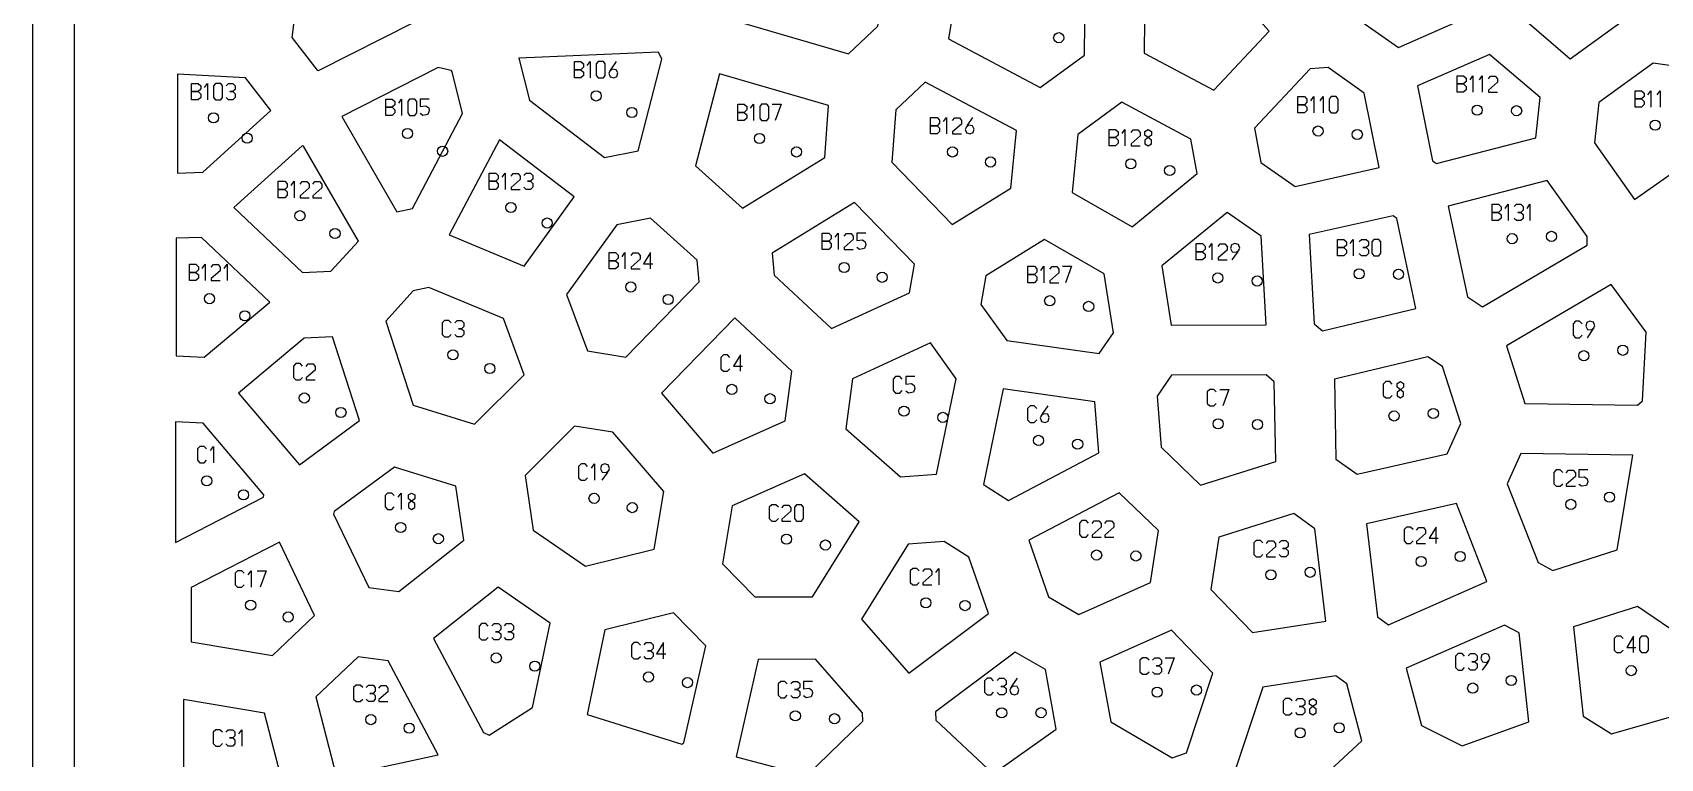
# Model space of a CAD drawing. Extents: x -13 to 2451, y -13 to 1232.
# Drawn here: x -12.7 to 483.7, y 285.3 to 506.7 of the extents above; entities that cross this region are included whole.
import ezdxf

# ---------------------------------------------------------------- set-up
doc = ezdxf.new("R2010")
doc.units = 0
for name, color, linetype in [('BOARDCUT', 7, 'CONTINUOUS'), ('OUTLINES', 7, 'CONTINUOUS'), ('PINHOLES', 7, 'CONTINUOUS'), ('STOCK', 7, 'CONTINUOUS')]:
    doc.layers.add(name, color=color, linetype=linetype)

msp = doc.modelspace()

# ---------------------------------------------------------------- linework, layer by layer
at = {"layer": 'BOARDCUT'}
msp.add_lwpolyline([(0, 0), (2438.4, 0), (2438.4, 1219.2), (0, 1219.2)], close=True, dxfattribs=at)
at = {"layer": 'OUTLINES'}
for points in [[(248.02, 526.684), (245.808, 532.329), (220.994, 539.961), (202.398, 520.729), (201.638, 512.09), (202.696, 509.936), (236.123, 500.207), (245.072, 508.655), (248.02, 526.684)], [(450.338, 537.667), (440.702, 529.015), (440.669, 511.963), (456.196, 498.686), (472.724, 510.655), (463.871, 535.801), (450.338, 537.667)], [(78.148, 535.363), (69.171, 527.928), (66.323, 505.144), (74.063, 495.152), (74.515, 495.049), (103.912, 509.926), (82.73, 535.817), (78.148, 535.363)], [(340.352, 533.74), (336.576, 534.286), (326.503, 520.853), (326.296, 500.426), (347.463, 489.067), (364.364, 507.053), (340.352, 533.74)], [(403.769, 502.097), (425.74, 511.718), (425.773, 528.668), (403.668, 534.496), (392.645, 509.953), (403.769, 502.097)], [(308.019, 499.758), (308.225, 520.047), (269.57, 522.909), (266.6, 504.749), (294.556, 489.935), (308.019, 499.758)], [(179.199, 498.594), (178.149, 500.729), (135.596, 498.857), (138.794, 486.025), (161.71, 468.581), (171.994, 470.612), (179.199, 498.594)], [(445.668, 474.599), (446.998, 486.815), (431.58, 499.997), (409.633, 490.386), (414.225, 467.558), (415.353, 466.745), (445.668, 474.599)], [(500.955, 473.412), (496.988, 495.061), (481.449, 497.309), (464.927, 485.344), (463.588, 473.045), (475.829, 455.785), (500.955, 473.412)], [(31.542, 493.925), (31.542, 463.817), (39.251, 464.05), (59.971, 482.87), (52.265, 492.818), (31.542, 493.925)], [(114.904, 495.041), (111.033, 495.969), (81.623, 481.085), (98.425, 451.993), (103.157, 453.044), (118.394, 481.95), (115.216, 494.705), (114.904, 495.041)], [(230.025, 484.401), (196.722, 494.094), (189.484, 465.982), (203.811, 453.135), (228.881, 468.584), (230.025, 484.401)], [(259.471, 491.523), (250.5, 483.053), (249.349, 467.137), (267.76, 448.159), (285.609, 459.209), (287.294, 476.779), (259.471, 491.523)], [(397.957, 465.517), (393.396, 488.196), (382.357, 495.991), (376.841, 495.568), (359.91, 477.549), (361.843, 467.034), (372.31, 459.732), (397.957, 465.517)], [(340.533, 474.119), (319.492, 485.411), (306.017, 475.579), (304.323, 457.91), (322.599, 447.37), (342.452, 463.685), (340.533, 474.119)], [(86.655, 443.068), (69.913, 472.055), (69.463, 472.158), (48.717, 453.314), (69.604, 433.463), (78.289, 433.876), (86.655, 443.068)], [(129.64, 473.94), (114.366, 444.966), (137.204, 435.438), (152.471, 456.56), (129.64, 473.94)], [(461.319, 444.418), (449.193, 461.517), (418.957, 453.683), (424.863, 426.017), (429.392, 423.018), (461.351, 441.808), (461.319, 444.418)], [(254.691, 427.321), (256.211, 435.97), (237.908, 454.837), (212.829, 439.382), (213.427, 432.713), (230.942, 416.37), (254.691, 427.321)], [(331.664, 435.462), (334.522, 417.393), (363.453, 417.489), (361.921, 444.537), (351.529, 451.787), (331.664, 435.462)], [(150.152, 426.816), (156.504, 409.547), (168.213, 407.698), (190.554, 430.619), (189.96, 437.244), (175.721, 450.012), (165.453, 447.983), (150.152, 426.816)], [(403.273, 449.994), (402.155, 450.799), (376.571, 445.028), (378.11, 417.853), (380.616, 415.68), (409.141, 422.504), (403.273, 449.994)], [(38.821, 444.174), (31.124, 443.941), (31.124, 408.032), (39.664, 407.625), (59.648, 424.379), (38.821, 444.174)], [(312.496, 408.766), (316.882, 415.08), (314.042, 433.038), (295.867, 443.519), (278.016, 432.468), (276.487, 423.766), (284.381, 412.757), (312.496, 408.766)], [(108.112, 428.916), (103.386, 427.866), (95.001, 418.652), (103.326, 393.021), (122.112, 387.189), (137.182, 402.254), (130.867, 419.423), (108.112, 428.916)], [(476.682, 392.983), (478.237, 394.361), (479.379, 415.284), (468.644, 429.847), (436.724, 411.079), (442.376, 393.552), (476.682, 392.983)], [(218.871, 403.343), (201.447, 419.601), (179.076, 396.649), (194.69, 378.417), (216.794, 388.205), (218.871, 403.343)], [(70.085, 413.462), (50.081, 396.691), (68.653, 374.775), (87.044, 388.351), (78.753, 413.874), (70.085, 413.462)], [(268.912, 401.056), (261.07, 411.993), (237.335, 401.049), (235.248, 385.841), (252.009, 371.172), (262.958, 371.992), (268.912, 401.056)], [(422.809, 387.412), (417.202, 404.8), (412.714, 407.771), (384.269, 400.966), (384.749, 376.594), (391.221, 371.927), (418.694, 378.153), (422.809, 387.412)], [(365.912, 400.081), (363.427, 402.235), (334.595, 402.14), (330.197, 395.808), (331.416, 380.164), (343.468, 368.629), (366.39, 375.839), (365.912, 400.081)], [(312.467, 378.45), (311.254, 393.999), (283.232, 397.978), (277.259, 368.819), (284.879, 363.972), (312.467, 378.45)], [(30.837, 387.944), (30.837, 351.112), (57.706, 364.959), (57.872, 365.691), (39.359, 387.538), (30.837, 387.944)], [(176.863, 349.118), (179.749, 366.673), (164.219, 384.806), (152.557, 386.648), (137.461, 371.556), (139.912, 354.935), (155.884, 343.889), (176.863, 349.118)], [(450.893, 342.63), (470.49, 348.843), (475.259, 377.72), (441.108, 378.287), (436.98, 368.996), (446.363, 345.041), (450.893, 342.63)], [(118.784, 351.792), (116.346, 368.326), (97.626, 374.138), (79.223, 360.552), (79.057, 359.817), (89.826, 337.361), (99.036, 336.187), (118.784, 351.792)], [(239.346, 357.472), (222.675, 372.063), (200.586, 362.282), (197.686, 344.645), (207.547, 334.578), (225.079, 334.605), (239.346, 357.472)], [(297.072, 334.552), (306.311, 329.211), (328.178, 338.954), (330.6, 354.812), (318.629, 366.27), (291.06, 351.803), (297.072, 334.552)], [(397.392, 328.474), (400.767, 326.048), (430.8, 339.188), (421.476, 362.991), (394.083, 356.783), (397.392, 328.474)], [(371.914, 359.952), (349.047, 352.759), (346.614, 336.831), (359.285, 323.691), (381.63, 327.147), (378.337, 355.321), (371.914, 359.952)], [(73.291, 328.832), (62.562, 351.203), (35.692, 337.355), (35.692, 320.793), (60.454, 316.71), (73.291, 328.832)], [(254.35, 350.64), (240.056, 327.73), (254.512, 311.262), (278.807, 329.496), (272.831, 346.644), (265.262, 351.458), (254.35, 350.64)], [(124.773, 293.13), (126.522, 292.409), (139.742, 300.752), (145.174, 326.482), (129.276, 337.476), (109.515, 321.862), (124.773, 293.13)], [(182.772, 329.66), (161.827, 324.439), (156.378, 298.632), (185.273, 289.597), (185.935, 289.999), (192.57, 319.656), (182.772, 329.66)], [(491.621, 321.489), (476.717, 331.626), (457.19, 325.436), (460.151, 298.157), (468.759, 292.815), (492.875, 299.689), (491.621, 321.489)], [(312.761, 314.624), (316.052, 296.386), (334.762, 285.438), (339.141, 287.005), (347.197, 311.289), (334.599, 324.354), (312.761, 314.624)], [(443.603, 296.392), (440.656, 323.543), (436.163, 325.933), (406.187, 312.817), (410.787, 295.268), (423.279, 289.085), (443.603, 296.392)], [(80.005, 279.653), (110.95, 286.406), (95.745, 315.039), (86.561, 316.21), (73.712, 304.075), (80.005, 279.653)], [(240.462, 296.598), (240.4, 299.125), (226.018, 315.509), (208.541, 315.482), (201.885, 285.731), (223.397, 280.106), (240.462, 296.598)], [(296.147, 312.376), (286.962, 317.685), (262.668, 299.452), (262.73, 296.912), (280.186, 280.567), (299.422, 294.222), (296.147, 312.376)], [(388.027, 308.032), (384.678, 310.44), (362.402, 306.995), (354.325, 282.648), (374.504, 273.897), (392.6, 290.589), (388.027, 308.032)], [(33.311, 303.191), (33.311, 267.72), (58.456, 265.911), (64.291, 274.773), (58.018, 299.116), (33.311, 303.191)]]:
    msp.add_lwpolyline(points, close=True, dxfattribs=at)
at = {"layer": 'PINHOLES'}
for centre in [(300.213, 505.088), (159.155, 487.334), (42.464, 480.634), (170.05, 482.304), (427.828, 482.988), (439.827, 482.819), (101.638, 475.892), (379.288, 476.631), (391.242, 475.583), (482.085, 478.426), (52.744, 474.445), (112.337, 470.457), (208.97, 474.323), (220.254, 470.239), (267.8, 470.241), (279.403, 467.18), (322.208, 466.625), (334.035, 464.597), (68.833, 450.799), (133.177, 453.306), (79.528, 445.358), (144.202, 448.569), (438.51, 443.793), (450.489, 444.493), (234.767, 435.009), (246.387, 432.012), (348.737, 431.809), (360.702, 430.887), (391.82, 433.083), (403.819, 432.925), (41.258, 425.498), (169.74, 429.051), (181.117, 425.234), (297.463, 424.863), (309.338, 423.134), (52.052, 420.255), (115.5, 408.342), (460.355, 408.096), (472.238, 409.763), (126.759, 404.191), (200.518, 397.834), (70.171, 395.204), (81.33, 390.791), (212.172, 394.974), (253.025, 391.207), (264.87, 389.283), (348.807, 387.319), (360.805, 387.106), (402.457, 389.719), (414.434, 390.459), (294.037, 382.266), (305.982, 381.115), (40.405, 369.957), (51.605, 365.65), (158.521, 364.597), (170.184, 361.773), (456.365, 362.759), (468.16, 364.967), (99.543, 355.723), (111.039, 352.283), (217.187, 352.149), (229.051, 350.349), (311.764, 347.297), (323.761, 347.026), (422.622, 346.873), (364.916, 341.259), (376.891, 342.041), (410.721, 345.335), (53.805, 331.992), (259.662, 332.727), (271.632, 331.883), (65.256, 328.405), (128.694, 315.908), (140.435, 313.43), (474.8, 312.051), (175.13, 310.106), (187.005, 308.383), (426.439, 306.724), (438.209, 309.061), (330.212, 305.459), (342.194, 306.117), (90.44, 297.103), (219.897, 298.28), (231.864, 297.383), (282.815, 299.197), (294.815, 299.209), (102.152, 294.488), (373.836, 293.061), (385.734, 294.622)]:
    msp.add_circle(centre, 1.55, dxfattribs=at)
at = {"layer": 'STOCK'}
msp.add_lwpolyline([(-12.7, -12.7), (2451.1, -12.7), (2451.1, 1231.9), (-12.7, 1231.9)], close=True, dxfattribs=at)
at = {"layer": 'TEXT'}
for points in [[(152.505, 492.834), (152.505, 497.834), (154.505, 497.834), (155.255, 497.084), (155.255, 496.084), (154.505, 495.334), (152.505, 495.334), (154.505, 495.334), (155.255, 494.584), (155.255, 493.584), (154.505, 492.834), (152.505, 492.834)], [(156.455, 496.584), (157.355, 497.834), (157.355, 492.834)], [(165.305, 497.834), (163.705, 495.584), (163.055, 494.234), (163.455, 493.134), (164.555, 492.834), (165.505, 493.234), (165.805, 494.334), (165.305, 495.334), (164.055, 495.484), (163.205, 494.734)], [(421.678, 488.488), (421.678, 493.488), (423.678, 493.488), (424.428, 492.738), (424.428, 491.738), (423.678, 490.988), (421.678, 490.988), (423.678, 490.988), (424.428, 490.238), (424.428, 489.238), (423.678, 488.488), (421.678, 488.488)], [(425.628, 492.238), (426.528, 493.488), (426.528, 488.488)], [(428.478, 492.238), (429.378, 493.488), (429.378, 488.488)], [(431.228, 492.588), (431.878, 493.388), (433.328, 493.388), (433.978, 492.588), (433.978, 491.488), (431.228, 489.088), (431.228, 488.488), (433.978, 488.488)], [(35.814, 486.134), (35.814, 491.134), (37.814, 491.134), (38.564, 490.384), (38.564, 489.384), (37.814, 488.634), (35.814, 488.634), (37.814, 488.634), (38.564, 487.884), (38.564, 486.884), (37.814, 486.134), (35.814, 486.134)], [(39.764, 489.884), (40.664, 491.134), (40.664, 486.134)], [(46.364, 490.434), (47.064, 491.134), (48.414, 491.134), (49.114, 490.434), (49.114, 489.284), (48.414, 488.634), (47.464, 488.634), (48.414, 488.634), (49.114, 487.984), (49.114, 486.834), (48.414, 486.134), (47.064, 486.134), (46.364, 486.834)], [(373.138, 482.131), (373.138, 487.131), (375.138, 487.131), (375.888, 486.381), (375.888, 485.381), (375.138, 484.631), (373.138, 484.631), (375.138, 484.631), (375.888, 483.881), (375.888, 482.881), (375.138, 482.131), (373.138, 482.131)], [(377.088, 485.881), (377.988, 487.131), (377.988, 482.131)], [(379.938, 485.881), (380.838, 487.131), (380.838, 482.131)], [(475.935, 483.926), (475.935, 488.926), (477.935, 488.926), (478.685, 488.176), (478.685, 487.176), (477.935, 486.426), (475.935, 486.426), (477.935, 486.426), (478.685, 485.676), (478.685, 484.676), (477.935, 483.926), (475.935, 483.926)], [(479.885, 487.676), (480.785, 488.926), (480.785, 483.926)], [(482.735, 487.676), (483.635, 488.926), (483.635, 483.926)], [(94.988, 481.392), (94.988, 486.392), (96.988, 486.392), (97.738, 485.642), (97.738, 484.642), (96.988, 483.892), (94.988, 483.892), (96.988, 483.892), (97.738, 483.142), (97.738, 482.142), (96.988, 481.392), (94.988, 481.392)], [(98.938, 485.142), (99.838, 486.392), (99.838, 481.392)], [(108.288, 486.392), (105.538, 486.392), (105.538, 484.142), (107.238, 484.292), (108.088, 483.692), (108.288, 482.792), (107.838, 481.692), (106.338, 481.392), (105.538, 481.992)], [(202.32, 479.823), (202.32, 484.823), (204.32, 484.823), (205.07, 484.073), (205.07, 483.073), (204.32, 482.323), (202.32, 482.323), (204.32, 482.323), (205.07, 481.573), (205.07, 480.573), (204.32, 479.823), (202.32, 479.823)], [(206.27, 483.573), (207.17, 484.823), (207.17, 479.823)], [(212.87, 484.823), (215.62, 484.823), (213.77, 479.823)], [(261.15, 475.741), (261.15, 480.741), (263.15, 480.741), (263.9, 479.991), (263.9, 478.991), (263.15, 478.241), (261.15, 478.241), (263.15, 478.241), (263.9, 477.491), (263.9, 476.491), (263.15, 475.741), (261.15, 475.741)], [(265.1, 479.491), (266, 480.741), (266, 475.741)], [(267.85, 479.841), (268.5, 480.641), (269.95, 480.641), (270.6, 479.841), (270.6, 478.741), (267.85, 476.341), (267.85, 475.741), (270.6, 475.741)], [(273.95, 480.741), (272.35, 478.491), (271.7, 477.141), (272.1, 476.041), (273.2, 475.741), (274.15, 476.141), (274.45, 477.241), (273.95, 478.241), (272.7, 478.391), (271.85, 477.641)], [(315.558, 472.125), (315.558, 477.125), (317.558, 477.125), (318.308, 476.375), (318.308, 475.375), (317.558, 474.625), (315.558, 474.625), (317.558, 474.625), (318.308, 473.875), (318.308, 472.875), (317.558, 472.125), (315.558, 472.125)], [(319.508, 475.875), (320.408, 477.125), (320.408, 472.125)], [(322.258, 476.225), (322.908, 477.025), (324.358, 477.025), (325.008, 476.225), (325.008, 475.125), (322.258, 472.725), (322.258, 472.125), (325.008, 472.125)], [(126.527, 458.806), (126.527, 463.806), (128.527, 463.806), (129.277, 463.056), (129.277, 462.056), (128.527, 461.306), (126.527, 461.306), (128.527, 461.306), (129.277, 460.556), (129.277, 459.556), (128.527, 458.806), (126.527, 458.806)], [(130.477, 462.556), (131.377, 463.806), (131.377, 458.806)], [(133.227, 462.906), (133.877, 463.706), (135.327, 463.706), (135.977, 462.906), (135.977, 461.806), (133.227, 459.406), (133.227, 458.806), (135.977, 458.806)], [(137.077, 463.106), (137.777, 463.806), (139.127, 463.806), (139.827, 463.106), (139.827, 461.956), (139.127, 461.306), (138.177, 461.306), (139.127, 461.306), (139.827, 460.656), (139.827, 459.506), (139.127, 458.806), (137.777, 458.806), (137.077, 459.506)], [(62.183, 456.299), (62.183, 461.299), (64.183, 461.299), (64.933, 460.549), (64.933, 459.549), (64.183, 458.799), (62.183, 458.799), (64.183, 458.799), (64.933, 458.049), (64.933, 457.049), (64.183, 456.299), (62.183, 456.299)], [(66.133, 460.049), (67.033, 461.299), (67.033, 456.299)], [(68.883, 460.399), (69.533, 461.199), (70.983, 461.199), (71.633, 460.399), (71.633, 459.299), (68.883, 456.899), (68.883, 456.299), (71.633, 456.299)], [(72.733, 460.399), (73.383, 461.199), (74.833, 461.199), (75.483, 460.399), (75.483, 459.299), (72.733, 456.899), (72.733, 456.299), (75.483, 456.299)], [(432.36, 449.293), (432.36, 454.293), (434.36, 454.293), (435.11, 453.543), (435.11, 452.543), (434.36, 451.793), (432.36, 451.793), (434.36, 451.793), (435.11, 451.043), (435.11, 450.043), (434.36, 449.293), (432.36, 449.293)], [(436.31, 453.043), (437.21, 454.293), (437.21, 449.293)], [(439.06, 453.593), (439.76, 454.293), (441.11, 454.293), (441.81, 453.593), (441.81, 452.443), (441.11, 451.793), (440.16, 451.793), (441.11, 451.793), (441.81, 451.143), (441.81, 449.993), (441.11, 449.293), (439.76, 449.293), (439.06, 449.993)], [(443.01, 453.043), (443.91, 454.293), (443.91, 449.293)], [(228.117, 440.509), (228.117, 445.509), (230.117, 445.509), (230.867, 444.759), (230.867, 443.759), (230.117, 443.009), (228.117, 443.009), (230.117, 443.009), (230.867, 442.259), (230.867, 441.259), (230.117, 440.509), (228.117, 440.509)], [(232.067, 444.259), (232.967, 445.509), (232.967, 440.509)], [(234.817, 444.609), (235.467, 445.409), (236.917, 445.409), (237.567, 444.609), (237.567, 443.509), (234.817, 441.109), (234.817, 440.509), (237.567, 440.509)], [(241.417, 445.509), (238.667, 445.509), (238.667, 443.259), (240.367, 443.409), (241.217, 442.809), (241.417, 441.909), (240.967, 440.809), (239.467, 440.509), (238.667, 441.109)], [(342.087, 437.309), (342.087, 442.309), (344.087, 442.309), (344.837, 441.559), (344.837, 440.559), (344.087, 439.809), (342.087, 439.809), (344.087, 439.809), (344.837, 439.059), (344.837, 438.059), (344.087, 437.309), (342.087, 437.309)], [(346.037, 441.059), (346.937, 442.309), (346.937, 437.309)], [(348.787, 441.409), (349.437, 442.209), (350.887, 442.209), (351.537, 441.409), (351.537, 440.309), (348.787, 437.909), (348.787, 437.309), (351.537, 437.309)], [(353.137, 437.309), (354.737, 439.559), (355.387, 440.909), (354.987, 442.009), (353.887, 442.309), (352.937, 441.909), (352.637, 440.809), (353.137, 439.809), (354.387, 439.659), (355.237, 440.409)], [(385.17, 438.583), (385.17, 443.583), (387.17, 443.583), (387.92, 442.833), (387.92, 441.833), (387.17, 441.083), (385.17, 441.083), (387.17, 441.083), (387.92, 440.333), (387.92, 439.333), (387.17, 438.583), (385.17, 438.583)], [(389.12, 442.333), (390.02, 443.583), (390.02, 438.583)], [(391.87, 442.883), (392.57, 443.583), (393.92, 443.583), (394.62, 442.883), (394.62, 441.733), (393.92, 441.083), (392.97, 441.083), (393.92, 441.083), (394.62, 440.433), (394.62, 439.283), (393.92, 438.583), (392.57, 438.583), (391.87, 439.283)], [(163.09, 434.551), (163.09, 439.551), (165.09, 439.551), (165.84, 438.801), (165.84, 437.801), (165.09, 437.051), (163.09, 437.051), (165.09, 437.051), (165.84, 436.301), (165.84, 435.301), (165.09, 434.551), (163.09, 434.551)], [(167.04, 438.301), (167.94, 439.551), (167.94, 434.551)], [(169.79, 438.651), (170.44, 439.451), (171.89, 439.451), (172.54, 438.651), (172.54, 437.551), (169.79, 435.151), (169.79, 434.551), (172.54, 434.551)], [(175.74, 434.551), (175.74, 439.551), (173.64, 436.151), (176.39, 436.151)], [(35.108, 430.998), (35.108, 435.998), (37.108, 435.998), (37.858, 435.248), (37.858, 434.248), (37.108, 433.498), (35.108, 433.498), (37.108, 433.498), (37.858, 432.748), (37.858, 431.748), (37.108, 430.998), (35.108, 430.998)], [(39.058, 434.748), (39.958, 435.998), (39.958, 430.998)], [(41.808, 435.098), (42.458, 435.898), (43.908, 435.898), (44.558, 435.098), (44.558, 433.998), (41.808, 431.598), (41.808, 430.998), (44.558, 430.998)], [(45.758, 434.748), (46.658, 435.998), (46.658, 430.998)], [(290.813, 430.363), (290.813, 435.363), (292.813, 435.363), (293.563, 434.613), (293.563, 433.613), (292.813, 432.863), (290.813, 432.863), (292.813, 432.863), (293.563, 432.113), (293.563, 431.113), (292.813, 430.363), (290.813, 430.363)], [(294.763, 434.113), (295.663, 435.363), (295.663, 430.363)], [(297.513, 434.463), (298.163, 435.263), (299.613, 435.263), (300.263, 434.463), (300.263, 433.363), (297.513, 430.963), (297.513, 430.363), (300.263, 430.363)], [(301.363, 435.363), (304.113, 435.363), (302.263, 430.363)], [(114.95, 418.092), (114.2, 418.842), (112.95, 418.842), (112.2, 418.092), (112.2, 414.592), (112.95, 413.842), (114.2, 413.842), (114.95, 414.592)], [(116.05, 418.142), (116.75, 418.842), (118.1, 418.842), (118.8, 418.142), (118.8, 416.992), (118.1, 416.342), (117.15, 416.342), (118.1, 416.342), (118.8, 415.692), (118.8, 414.542), (118.1, 413.842), (116.75, 413.842), (116.05, 414.542)], [(459.805, 417.846), (459.055, 418.596), (457.805, 418.596), (457.055, 417.846), (457.055, 414.346), (457.805, 413.596), (459.055, 413.596), (459.805, 414.346)], [(461.405, 413.596), (463.005, 415.846), (463.655, 417.196), (463.255, 418.296), (462.155, 418.596), (461.205, 418.196), (460.905, 417.096), (461.405, 416.096), (462.655, 415.946), (463.505, 416.696)], [(199.968, 407.584), (199.218, 408.334), (197.968, 408.334), (197.218, 407.584), (197.218, 404.084), (197.968, 403.334), (199.218, 403.334), (199.968, 404.084)], [(203.168, 403.334), (203.168, 408.334), (201.068, 404.934), (203.818, 404.934)], [(69.621, 404.954), (68.871, 405.704), (67.621, 405.704), (66.871, 404.954), (66.871, 401.454), (67.621, 400.704), (68.871, 400.704), (69.621, 401.454)], [(70.721, 404.804), (71.371, 405.604), (72.821, 405.604), (73.471, 404.804), (73.471, 403.704), (70.721, 401.304), (70.721, 400.704), (73.471, 400.704)], [(252.475, 400.957), (251.725, 401.707), (250.475, 401.707), (249.725, 400.957), (249.725, 397.457), (250.475, 396.707), (251.725, 396.707), (252.475, 397.457)], [(256.325, 401.707), (253.575, 401.707), (253.575, 399.457), (255.275, 399.607), (256.125, 399.007), (256.325, 398.107), (255.875, 397.007), (254.375, 396.707), (253.575, 397.307)], [(348.257, 397.069), (347.507, 397.819), (346.257, 397.819), (345.507, 397.069), (345.507, 393.569), (346.257, 392.819), (347.507, 392.819), (348.257, 393.569)], [(349.357, 397.819), (352.107, 397.819), (350.257, 392.819)], [(401.907, 399.469), (401.157, 400.219), (399.907, 400.219), (399.157, 399.469), (399.157, 395.969), (399.907, 395.219), (401.157, 395.219), (401.907, 395.969)], [(293.487, 392.016), (292.737, 392.766), (291.487, 392.766), (290.737, 392.016), (290.737, 388.516), (291.487, 387.766), (292.737, 387.766), (293.487, 388.516)], [(296.837, 392.766), (295.237, 390.516), (294.587, 389.166), (294.987, 388.066), (296.087, 387.766), (297.037, 388.166), (297.337, 389.266), (296.837, 390.266), (295.587, 390.416), (294.737, 389.666)], [(40.355, 379.707), (39.605, 380.457), (38.355, 380.457), (37.605, 379.707), (37.605, 376.207), (38.355, 375.457), (39.605, 375.457), (40.355, 376.207)], [(41.555, 379.207), (42.455, 380.457), (42.455, 375.457)], [(156.546, 374.347), (155.796, 375.097), (154.546, 375.097), (153.796, 374.347), (153.796, 370.847), (154.546, 370.097), (155.796, 370.097), (156.546, 370.847)], [(157.746, 373.847), (158.646, 375.097), (158.646, 370.097)], [(160.996, 370.097), (162.596, 372.347), (163.246, 373.697), (162.846, 374.797), (161.746, 375.097), (160.796, 374.697), (160.496, 373.597), (160.996, 372.597), (162.246, 372.447), (163.096, 373.197)], [(453.89, 372.509), (453.14, 373.259), (451.89, 373.259), (451.14, 372.509), (451.14, 369.009), (451.89, 368.259), (453.14, 368.259), (453.89, 369.009)], [(454.99, 372.359), (455.64, 373.159), (457.09, 373.159), (457.74, 372.359), (457.74, 371.259), (454.99, 368.859), (454.99, 368.259), (457.74, 368.259)], [(461.59, 373.259), (458.84, 373.259), (458.84, 371.009), (460.54, 371.159), (461.39, 370.559), (461.59, 369.659), (461.14, 368.559), (459.64, 368.259), (458.84, 368.859)], [(97.568, 365.473), (96.818, 366.223), (95.568, 366.223), (94.818, 365.473), (94.818, 361.973), (95.568, 361.223), (96.818, 361.223), (97.568, 361.973)], [(98.768, 364.973), (99.668, 366.223), (99.668, 361.223)], [(214.712, 361.899), (213.962, 362.649), (212.712, 362.649), (211.962, 361.899), (211.962, 358.399), (212.712, 357.649), (213.962, 357.649), (214.712, 358.399)], [(215.812, 361.749), (216.462, 362.549), (217.912, 362.549), (218.562, 361.749), (218.562, 360.649), (215.812, 358.249), (215.812, 357.649), (218.562, 357.649)], [(309.289, 357.047), (308.539, 357.797), (307.289, 357.797), (306.539, 357.047), (306.539, 353.547), (307.289, 352.797), (308.539, 352.797), (309.289, 353.547)], [(310.389, 356.897), (311.039, 357.697), (312.489, 357.697), (313.139, 356.897), (313.139, 355.797), (310.389, 353.397), (310.389, 352.797), (313.139, 352.797)], [(314.239, 356.897), (314.889, 357.697), (316.339, 357.697), (316.989, 356.897), (316.989, 355.797), (314.239, 353.397), (314.239, 352.797), (316.989, 352.797)], [(408.246, 355.085), (407.496, 355.835), (406.246, 355.835), (405.496, 355.085), (405.496, 351.585), (406.246, 350.835), (407.496, 350.835), (408.246, 351.585)], [(409.346, 354.935), (409.996, 355.735), (411.446, 355.735), (412.096, 354.935), (412.096, 353.835), (409.346, 351.435), (409.346, 350.835), (412.096, 350.835)], [(415.296, 350.835), (415.296, 355.835), (413.196, 352.435), (415.946, 352.435)], [(362.441, 351.009), (361.691, 351.759), (360.441, 351.759), (359.691, 351.009), (359.691, 347.509), (360.441, 346.759), (361.691, 346.759), (362.441, 347.509)], [(363.541, 350.859), (364.191, 351.659), (365.641, 351.659), (366.291, 350.859), (366.291, 349.759), (363.541, 347.359), (363.541, 346.759), (366.291, 346.759)], [(367.391, 351.059), (368.091, 351.759), (369.441, 351.759), (370.141, 351.059), (370.141, 349.909), (369.441, 349.259), (368.491, 349.259), (369.441, 349.259), (370.141, 348.609), (370.141, 347.459), (369.441, 346.759), (368.091, 346.759), (367.391, 347.459)], [(257.687, 342.477), (256.937, 343.227), (255.687, 343.227), (254.937, 342.477), (254.937, 338.977), (255.687, 338.227), (256.937, 338.227), (257.687, 338.977)], [(258.787, 342.327), (259.437, 343.127), (260.887, 343.127), (261.537, 342.327), (261.537, 341.227), (258.787, 338.827), (258.787, 338.227), (261.537, 338.227)], [(262.737, 341.977), (263.637, 343.227), (263.637, 338.227)], [(51.83, 341.742), (51.08, 342.492), (49.83, 342.492), (49.08, 341.742), (49.08, 338.242), (49.83, 337.492), (51.08, 337.492), (51.83, 338.242)], [(53.03, 341.242), (53.93, 342.492), (53.93, 337.492)], [(55.78, 342.492), (58.53, 342.492), (56.68, 337.492)], [(126.219, 325.658), (125.469, 326.408), (124.219, 326.408), (123.469, 325.658), (123.469, 322.158), (124.219, 321.408), (125.469, 321.408), (126.219, 322.158)], [(127.319, 325.708), (128.019, 326.408), (129.369, 326.408), (130.069, 325.708), (130.069, 324.558), (129.369, 323.908), (128.419, 323.908), (129.369, 323.908), (130.069, 323.258), (130.069, 322.108), (129.369, 321.408), (128.019, 321.408), (127.319, 322.108)], [(131.169, 325.708), (131.869, 326.408), (133.219, 326.408), (133.919, 325.708), (133.919, 324.558), (133.219, 323.908), (132.269, 323.908), (133.219, 323.908), (133.919, 323.258), (133.919, 322.108), (133.219, 321.408), (131.869, 321.408), (131.169, 322.108)], [(172.655, 319.856), (171.905, 320.606), (170.655, 320.606), (169.905, 319.856), (169.905, 316.356), (170.655, 315.606), (171.905, 315.606), (172.655, 316.356)], [(173.755, 319.906), (174.455, 320.606), (175.805, 320.606), (176.505, 319.906), (176.505, 318.756), (175.805, 318.106), (174.855, 318.106), (175.805, 318.106), (176.505, 317.456), (176.505, 316.306), (175.805, 315.606), (174.455, 315.606), (173.755, 316.306)], [(179.705, 315.606), (179.705, 320.606), (177.605, 317.206), (180.355, 317.206)], [(472.325, 321.801), (471.575, 322.551), (470.325, 322.551), (469.575, 321.801), (469.575, 318.301), (470.325, 317.551), (471.575, 317.551), (472.325, 318.301)], [(475.525, 317.551), (475.525, 322.551), (473.425, 319.151), (476.175, 319.151)], [(327.737, 315.209), (326.987, 315.959), (325.737, 315.959), (324.987, 315.209), (324.987, 311.709), (325.737, 310.959), (326.987, 310.959), (327.737, 311.709)], [(328.837, 315.259), (329.537, 315.959), (330.887, 315.959), (331.587, 315.259), (331.587, 314.109), (330.887, 313.459), (329.937, 313.459), (330.887, 313.459), (331.587, 312.809), (331.587, 311.659), (330.887, 310.959), (329.537, 310.959), (328.837, 311.659)], [(332.687, 315.959), (335.437, 315.959), (333.587, 310.959)], [(423.964, 316.474), (423.214, 317.224), (421.964, 317.224), (421.214, 316.474), (421.214, 312.974), (421.964, 312.224), (423.214, 312.224), (423.964, 312.974)], [(425.064, 316.524), (425.764, 317.224), (427.114, 317.224), (427.814, 316.524), (427.814, 315.374), (427.114, 314.724), (426.164, 314.724), (427.114, 314.724), (427.814, 314.074), (427.814, 312.924), (427.114, 312.224), (425.764, 312.224), (425.064, 312.924)], [(429.414, 312.224), (431.014, 314.474), (431.664, 315.824), (431.264, 316.924), (430.164, 317.224), (429.214, 316.824), (428.914, 315.724), (429.414, 314.724), (430.664, 314.574), (431.514, 315.324)], [(217.422, 308.03), (216.672, 308.78), (215.422, 308.78), (214.672, 308.03), (214.672, 304.53), (215.422, 303.78), (216.672, 303.78), (217.422, 304.53)], [(218.522, 308.08), (219.222, 308.78), (220.572, 308.78), (221.272, 308.08), (221.272, 306.93), (220.572, 306.28), (219.622, 306.28), (220.572, 306.28), (221.272, 305.63), (221.272, 304.48), (220.572, 303.78), (219.222, 303.78), (218.522, 304.48)], [(225.122, 308.78), (222.372, 308.78), (222.372, 306.53), (224.072, 306.68), (224.922, 306.08), (225.122, 305.18), (224.672, 304.08), (223.172, 303.78), (222.372, 304.38)], [(280.34, 308.947), (279.59, 309.697), (278.34, 309.697), (277.59, 308.947), (277.59, 305.447), (278.34, 304.697), (279.59, 304.697), (280.34, 305.447)], [(281.44, 308.997), (282.14, 309.697), (283.49, 309.697), (284.19, 308.997), (284.19, 307.847), (283.49, 307.197), (282.54, 307.197), (283.49, 307.197), (284.19, 306.547), (284.19, 305.397), (283.49, 304.697), (282.14, 304.697), (281.44, 305.397)], [(287.54, 309.697), (285.94, 307.447), (285.29, 306.097), (285.69, 304.997), (286.79, 304.697), (287.74, 305.097), (288.04, 306.197), (287.54, 307.197), (286.29, 307.347), (285.44, 306.597)], [(87.965, 306.853), (87.215, 307.603), (85.965, 307.603), (85.215, 306.853), (85.215, 303.353), (85.965, 302.603), (87.215, 302.603), (87.965, 303.353)], [(89.065, 306.903), (89.765, 307.603), (91.115, 307.603), (91.815, 306.903), (91.815, 305.753), (91.115, 305.103), (90.165, 305.103), (91.115, 305.103), (91.815, 304.453), (91.815, 303.303), (91.115, 302.603), (89.765, 302.603), (89.065, 303.303)], [(92.915, 306.703), (93.565, 307.503), (95.015, 307.503), (95.665, 306.703), (95.665, 305.603), (92.915, 303.203), (92.915, 302.603), (95.665, 302.603)], [(371.361, 302.811), (370.611, 303.561), (369.361, 303.561), (368.611, 302.811), (368.611, 299.311), (369.361, 298.561), (370.611, 298.561), (371.361, 299.311)], [(372.461, 302.861), (373.161, 303.561), (374.511, 303.561), (375.211, 302.861), (375.211, 301.711), (374.511, 301.061), (373.561, 301.061), (374.511, 301.061), (375.211, 300.411), (375.211, 299.261), (374.511, 298.561), (373.161, 298.561), (372.461, 299.261)], [(45.173, 293.283), (44.423, 294.033), (43.173, 294.033), (42.423, 293.283), (42.423, 289.783), (43.173, 289.033), (44.423, 289.033), (45.173, 289.783)], [(46.273, 293.333), (46.973, 294.033), (48.323, 294.033), (49.023, 293.333), (49.023, 292.183), (48.323, 291.533), (47.373, 291.533), (48.323, 291.533), (49.023, 290.883), (49.023, 289.733), (48.323, 289.033), (46.973, 289.033), (46.273, 289.733)], [(50.223, 292.783), (51.123, 294.033), (51.123, 289.033)]]:
    msp.add_lwpolyline(points, dxfattribs=at)
for points in [[(159.805, 492.834), (161.355, 492.834), (161.955, 493.584), (161.955, 497.084), (161.355, 497.834), (159.805, 497.834), (159.205, 497.084), (159.205, 493.584)], [(43.114, 486.134), (44.664, 486.134), (45.264, 486.884), (45.264, 490.384), (44.664, 491.134), (43.114, 491.134), (42.514, 490.384), (42.514, 486.884)], [(383.288, 482.131), (384.838, 482.131), (385.438, 482.881), (385.438, 486.381), (384.838, 487.131), (383.288, 487.131), (382.688, 486.381), (382.688, 482.881)], [(102.288, 481.392), (103.838, 481.392), (104.438, 482.142), (104.438, 485.642), (103.838, 486.392), (102.288, 486.392), (101.688, 485.642), (101.688, 482.142)], [(209.62, 479.823), (211.17, 479.823), (211.77, 480.573), (211.77, 484.073), (211.17, 484.823), (209.62, 484.823), (209.02, 484.073), (209.02, 480.573)], [(327.483, 474.625), (326.508, 475.375), (326.508, 476.525), (327.483, 477.125), (328.458, 476.525), (328.458, 475.375), (327.483, 474.625), (326.508, 473.875), (326.508, 472.725), (327.483, 472.125), (328.458, 472.725), (328.458, 473.875)], [(396.32, 438.583), (397.87, 438.583), (398.47, 439.333), (398.47, 442.833), (397.87, 443.583), (396.32, 443.583), (395.72, 442.833), (395.72, 439.333)], [(404.382, 397.719), (403.407, 398.469), (403.407, 399.619), (404.382, 400.219), (405.357, 399.619), (405.357, 398.469), (404.382, 397.719), (403.407, 396.969), (403.407, 395.819), (404.382, 395.219), (405.357, 395.819), (405.357, 396.969)], [(102.893, 363.723), (101.918, 364.473), (101.918, 365.623), (102.893, 366.223), (103.868, 365.623), (103.868, 364.473), (102.893, 363.723), (101.918, 362.973), (101.918, 361.823), (102.893, 361.223), (103.868, 361.823), (103.868, 362.973)], [(220.262, 357.649), (221.812, 357.649), (222.412, 358.399), (222.412, 361.899), (221.812, 362.649), (220.262, 362.649), (219.662, 361.899), (219.662, 358.399)], [(477.875, 317.551), (479.425, 317.551), (480.025, 318.301), (480.025, 321.801), (479.425, 322.551), (477.875, 322.551), (477.275, 321.801), (477.275, 318.301)], [(377.686, 301.061), (376.711, 301.811), (376.711, 302.961), (377.686, 303.561), (378.661, 302.961), (378.661, 301.811), (377.686, 301.061), (376.711, 300.311), (376.711, 299.161), (377.686, 298.561), (378.661, 299.161), (378.661, 300.311)]]:
    msp.add_lwpolyline(points, close=True, dxfattribs=at)

doc.saveas('drawing.dxf')
